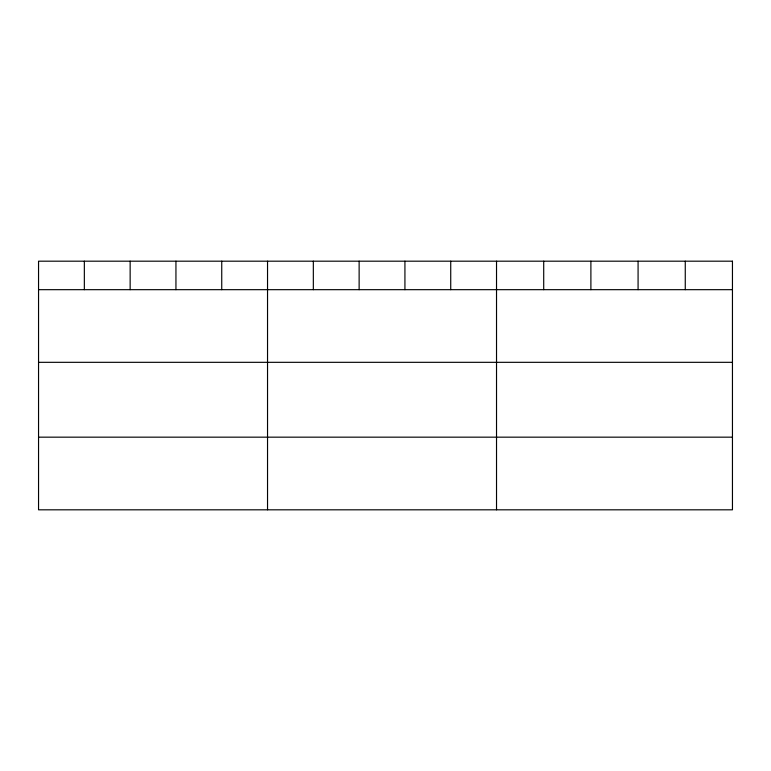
<?xml version="1.0" encoding="UTF-8"?>
<svg xmlns="http://www.w3.org/2000/svg" width="771" height="771" viewBox="0 0 771 771"><rect width="100%" height="100%" fill="white"/><g stroke="black" fill="none" stroke-linecap="round" stroke-linejoin="round"><path stroke-width="1.16" d="M38.55 289.674L732.45 289.674M38.55 362.322L732.45 362.322M38.55 437.167L732.45 437.167M685.265 261.186L685.265 289.674M638.08 261.186L638.08 289.674M590.894 261.186L590.894 289.674M543.709 261.186L543.709 289.674M496.524 261.186L496.524 509.814M450.727 261.186L450.727 289.674M404.929 261.186L404.929 289.674M359.132 261.186L359.132 289.674M313.334 261.186L313.334 289.674M267.537 261.186L267.537 509.814M221.74 261.186L221.74 289.674M175.942 261.186L175.942 289.674M130.145 261.186L130.145 289.674M84.347 261.186L84.347 289.674M732.45 261.186L38.55 261.186L38.55 509.814L732.45 509.814L732.45 261.186"/></g></svg>
